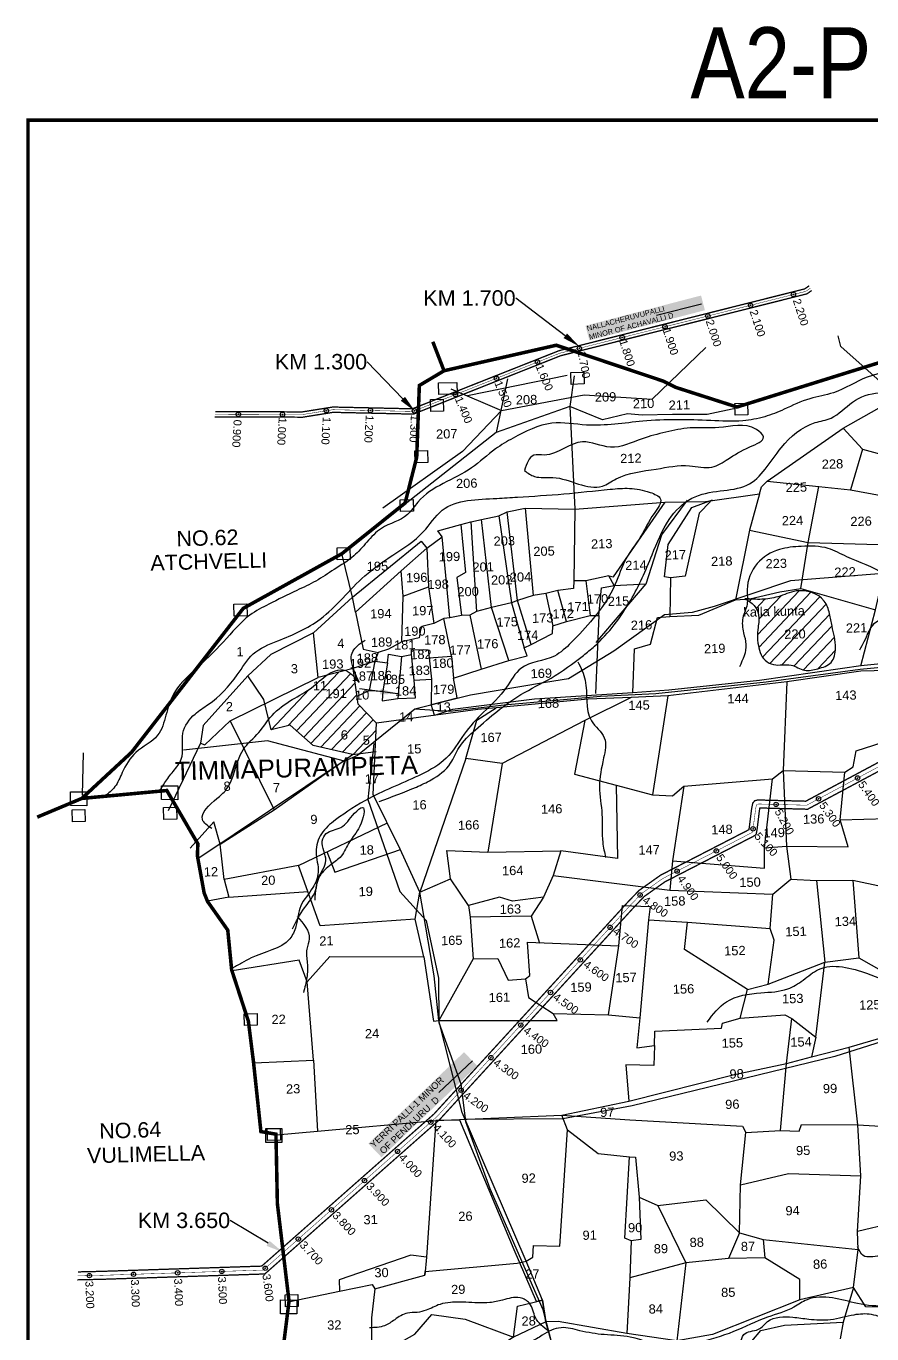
# Model space of a CAD drawing. Header units: inches. Extents: x 207877 to 226743, y 1593528 to 1603202.
# Drawn here: x 207877 to 209793, y 1599061 to 1602024 of the extents above; entities that cross this region are included whole.
import ezdxf
from ezdxf import colors
from ezdxf.entities.mleader import LeaderData, LeaderLine
from ezdxf.enums import TextEntityAlignment as Align
from ezdxf.math import Vec2, Vec3

# ---------------------------------------------------------------- set-up
doc = ezdxf.new("R2010")
doc.units = ezdxf.units.IN
doc.header["$MEASUREMENT"] = 0
doc.header["$PDMODE"] = 32
doc.header["$PDSIZE"] = 10
doc.linetypes.add('HIDDEN2', pattern=[0.1875, 0.125, -0.0625])
for name, color, linetype in [('BOUNDRY STONES', 240, 'Continuous'), ('CANAL1', 7, 'Continuous'), ('CSMark', 72, 'Continuous'), ('PAPER SIZE', 5, 'Continuous'), ('PLOT', 7, 'Continuous'), ('PLOT NO', 7, 'Continuous'), ('PLOTS', 7, 'Continuous'), ('RE REMARKS', 7, 'Continuous'), ('ROAD', 1, 'Continuous'), ('STREAMS', 4, 'Continuous'), ('STRUCTURE', 5, 'Continuous'), ('text1', 7, 'Continuous'), ('text2', 7, 'Continuous'), ('TITLEBLOCK', 7, 'Continuous'), ('VILLAGE BOUNDARY STONES', 1, 'Continuous'), ('VILLAGE BOUNDRY', 5, 'Continuous'), ('VILLAGE STONES', 240, 'Continuous')]:
    doc.layers.add(name, color=color, linetype=linetype)
doc.styles.add('ARIALN', font='ARIALN.TTF')
doc.styles.add('FONT1', font='Arial')
doc.styles.get("Standard").update_dxf_attribs({"font": 'arial.ttf'})
doc.dimstyles.get("Standard").update_dxf_attribs({"dimtxt": 0.18, "dimasz": 0.18, "dimexe": 0.18, "dimexo": 0.0625, "dimgap": 0.09, "dimtad": 0, "dimtih": 1, "dimtoh": 1, "dimdec": 4, "dimzin": 0, "dimdsep": 46, "dimtxsty": 'Standard', "dimcen": 0.09, "dimadec": 0, "dimazin": 0, "dimtfac": 1, "dimtdec": 4, "dimtofl": 0, "dimtmove": 0, "dimatfit": 3, "dimfxl": 1, "dimtolj": 1, "dimtzin": 0, "dimarcsym": 0})
pattern_1 = [(46.54649034, (-766287.19, -9751731.802), (-15.77453823, 14.945170455), [])]

msp = doc.modelspace()

# ---------------------------------------------------------------- hatches: boundary and pattern name
at = {"layer": 'PLOTS', "true_color": 0xf27172}
h = msp.add_hatch(dxfattribs=at)
h.set_pattern_fill('ANSI31', color=11, scale=173.840235, angle=1.5465)
h.set_pattern_definition(pattern_1)
edge = h.paths.add_edge_path()
edge.add_line((208527.1, 1600394.5), (208616.5, 1600374.2))
edge.add_line((208616.5, 1600374.2), (208633.1, 1600376.2))
edge.add_line((208633.1, 1600376.2), (208668.3, 1600404.6))
edge.add_line((208668.3, 1600404.6), (208670.2, 1600444.9))
edge.add_line((208670.2, 1600444.9), (208629.1, 1600488.1))
edge.add_line((208629.1, 1600488.1), (208620.6, 1600549.3))
edge.add_spline(control_points=[(208620.6, 1600549.3), (208616.5, 1600553.7), (208609.8, 1600560.1), (208602.9, 1600563.4), (208600.9, 1600564.1)], knot_values=[514.25096, 514.25096, 514.25096, 514.25096, 529.172075, 534.849121, 534.849121, 534.849121, 534.849121], degree=3, periodic=0)
edge.add_line((208600.9, 1600564.1), (208557.4, 1600553))
edge.add_spline(control_points=[(208557.4, 1600553), (208544.9, 1600544.2), (208523.4, 1600521.5), (208476.9, 1600498.3), (208443.5, 1600474.1), (208428.7, 1600456.1), (208426.2, 1600452.9)], knot_values=[303.817437, 303.817437, 303.817437, 303.817437, 348.00626, 399.261975, 457.427806, 469.63317, 469.63317, 469.63317, 469.63317], degree=3, periodic=0)
edge.add_line((208426.2, 1600452.9), (208431.6, 1600429.9))
edge.add_line((208431.6, 1600429.9), (208475, 1600440.6))
edge.add_line((208475, 1600440.6), (208527.1, 1600394.5))
h.paths.add_polyline_path([(208549.9, 1600495.1), (208609.1, 1600496.7), (208608.2, 1600528.7), (208549, 1600527.1)], flags=24)
h.paths.add_polyline_path([(208521.5, 1600513.5), (208564.3, 1600514.6), (208563.5, 1600546.1), (208520.6, 1600544.9)], flags=24)
h.paths.add_polyline_path([(208616.9, 1600491.9), (208659.9, 1600493.1), (208659.1, 1600525), (208616, 1600523.8)], flags=24)
h.paths.add_polyline_path([(208584.7, 1600401.9), (208611.5, 1600402.6), (208610.7, 1600434.5), (208583.8, 1600433.8)], flags=24)
h.paths.add_polyline_path([(208634.5, 1600390), (208661.1, 1600390.7), (208660.3, 1600422.1), (208633.6, 1600421.4)], flags=24)
at = {"layer": 'TITLEBLOCK'}
h = msp.add_hatch(dxfattribs=at)
h.set_pattern_fill('ANSI31', color=256, scale=173.840235, angle=1.5465)
h.set_pattern_definition(pattern_1)
edge = h.paths.add_edge_path()
edge.add_spline(control_points=[(209510.8, 1600723.6), (209516.3, 1600720), (209528.2, 1600711.4), (209539.8, 1600686.8), (209533.2, 1600657.3), (209533.4, 1600622.8), (209542.9, 1600589.4), (209575.4, 1600572.3), (209608.3, 1600582.9), (209638.8, 1600560), (209671.2, 1600568.2), (209705, 1600578.2), (209714, 1600621.9), (209703.1, 1600657.6), (209697.5, 1600693.8), (209683.4, 1600735.5), (209626.6, 1600752.8), (209582.7, 1600729.8), (209545.3, 1600724.3), (209522.7, 1600725.7), (209512.3, 1600726.5)], knot_values=[1.019015, 1.019015, 1.019015, 1.019015, 3.822614, 7.327168, 11.960859, 16.419904, 22.468658, 25.5195, 31.244935, 35.98289, 40.308076, 45.112207, 49.988207, 57.247141, 61.377625, 65.838799, 75.509964, 81.780762, 87.073285, 91.551481, 91.551481, 91.551481, 91.551481], degree=3, periodic=0)
edge.add_line((209512.3, 1600726.5), (209510.8, 1600726.4))
edge.add_spline(control_points=[(209510.8, 1600726.4), (209510.8, 1600725.4), (209510.8, 1600724.5), (209510.8, 1600723.6)], knot_values=[132.661428, 132.661428, 132.661428, 132.661428, 133.06425, 133.06425, 133.06425, 133.06425], degree=3, periodic=0)
h.paths.add_polyline_path([(209589.2, 1600629.9), (209648.5, 1600631.5), (209647.6, 1600663.5), (209588.4, 1600661.9)], flags=24)

# ---------------------------------------------------------------- linework, layer by layer
at = {"layer": 'BOUNDRY STONES'}
for points in [[(207977.7, 1600289.6), (208014.3, 1600289.5), (208014.2, 1600257.9), (207977.6, 1600258)], [(208183.9, 1600303.2), (208220.5, 1600303.1), (208220.4, 1600271.5), (208183.8, 1600271.6)], [(208419.7, 1599526.8), (208456.3, 1599526.7), (208456.3, 1599495.1), (208419.6, 1599495.2)], [(208453.4, 1599138.2), (208490, 1599138.1), (208489.9, 1599106.5), (208453.3, 1599106.6)]]:
    msp.add_lwpolyline(points, close=True, dxfattribs=at)
at = {"layer": 'CANAL1', "color": 200, "const_width": 3}
for points in [[(209650.6, 1601435.6), (209640.5, 1601428.6), (209084.2, 1601288.7), (208751.9, 1601157), (208571.6, 1601161), (208502.5, 1601150), (208305.4, 1601150.7)], [(209656.4, 1601425), (209645.5, 1601417.4), (209087.8, 1601277.3), (208754.1, 1601145), (208572.4, 1601149), (208503.5, 1601138), (208303.6, 1601138.7)]]:
    msp.add_lwpolyline(points, dxfattribs=at)
at = {"layer": 'CANAL1', "color": 1, "linetype": 'HIDDEN2', "ltscale": 28, "const_width": 1}
for points in [[(209653.5, 1601430.3), (209643, 1601423), (209086, 1601283), (208753, 1601151), (208572, 1601155), (208503, 1601144), (208304.5, 1601144.7)], [(207993.5, 1599192.8), (208047, 1599194), (208414, 1599206), (208807, 1599553), (209248, 1600035), (209271, 1600059), (209319, 1600093), (209519.3, 1600196.1), (209522.3, 1600197.9), (209523, 1600201), (209523.8, 1600207.1), (209526.6, 1600229.5), (209528.6, 1600244.9), (209529.5, 1600251.6), (209530.6, 1600257.4), (209531.2, 1600259.7), (209532.4, 1600261.1), (209534.4, 1600261.6), (209538.9, 1600261.7), (209540.6, 1600261.7), (209645, 1600259), (209646.2, 1600259.6), (209978, 1600437)]]:
    msp.add_lwpolyline(points, dxfattribs=at)
at = {"layer": 'CANAL1', "color": 200, "linetype": 'ByBlock', "ltscale": 40, "const_width": 3}
for points in [[(207994.4, 1599201.8), (208046.8, 1599203), (208410.5, 1599214.9), (208800.7, 1599559.4), (209241.4, 1600041.2), (209265.1, 1600065.8), (209314.3, 1600100.7), (209514.2, 1600203.6), (209514.9, 1600208.3), (209517.7, 1600230.6), (209519.6, 1600246.1), (209520.6, 1600253), (209521.9, 1600259.4), (209522.9, 1600263.9), (209527.3, 1600269.1), (209533.2, 1600270.6), (209538.7, 1600270.7), (209540.6, 1600270.7), (209642.9, 1600268.1), (209974.2, 1600445.2), (210007.8, 1600458.8), (210077.2, 1600465.9)], [(207992.7, 1599183.8), (208047.2, 1599185), (208417.5, 1599197.1), (208813.3, 1599546.6), (209254.6, 1600028.8), (209276.9, 1600052.2), (209323.7, 1600085.3), (209523.6, 1600188.2), (209530.2, 1600192.2), (209531.8, 1600199.4), (209532.8, 1600205.9), (209535.6, 1600228.4), (209537.5, 1600243.7), (209538.4, 1600250.1), (209538.9, 1600252.7), (209539, 1600252.7), (209540.5, 1600252.7), (209647.1, 1600249.9), (209650.4, 1600251.7), (209981.8, 1600428.8), (210012.2, 1600441.2), (210079.1, 1600447.9)]]:
    msp.add_lwpolyline(points, dxfattribs=at)
at = {"layer": 'CSMark', "color": 3, "linetype": 'Continuous'}
for p in [(209615, 1601416), (209518, 1601391.6), (209421.1, 1601367.2), (209227.1, 1601318.5), (209324.1, 1601342.8), (209130.1, 1601294.1), (209035.3, 1601262.9), (208942.4, 1601226.1), (208849.4, 1601189.2), (208357.6, 1601144.5), (208457.6, 1601144.2), (208556.9, 1601152.6), (208656.7, 1601153.1), (208756.4, 1601152.4), (209760.2, 1600320.6), (209575.7, 1600260.8), (209672, 1600273.4), (209523.6, 1600205.5), (209440.3, 1600155.4), (209351.4, 1600109.7), (209267.7, 1600055.6), (209199.7, 1599982.3), (209132.2, 1599908.5), (209064.7, 1599834.7), (208997.2, 1599760.9), (208929.7, 1599687.1), (208862.2, 1599613.4), (208793.4, 1599541), (208718.4, 1599474.8), (208643.4, 1599408.6), (208568.5, 1599342.4), (208493.5, 1599276.2), (208020.3, 1599193.4), (208120.2, 1599196.4), (208220.2, 1599199.7), (208320.1, 1599202.9), (208418.6, 1599210)]:
    msp.add_point(p, dxfattribs=at)
at = {"layer": 'PAPER SIZE', "color": 5, "const_width": 8}
msp.add_lwpolyline([(207881, 1601810.8), (211360.3, 1601810.8), (211360.3, 1597573.7), (207881, 1597573.7)], close=True, dxfattribs=at)
at = {"layer": 'PLOT'}
for points in [[(208616.2, 1600730.5), (208771.6, 1600856.8), (208784.9, 1600841), (208819.6, 1600866.8), (208809.5, 1600880.5), (208861.2, 1600895), (208884.3, 1600901.2), (208908.2, 1600906.5), (208947.8, 1600914.3), (208966.6, 1600923.3), (209007.4, 1600932), (209119.6, 1600929.5), (209324.7, 1600945.3), (209415.6, 1600947.3), (209537.8, 1600964.1), (209542.9, 1600980.3), (209555.7, 1600992.9), (209727.4, 1601113.2), (209809.1, 1601159.4), (209905.3, 1601137.1), (209951.3, 1601304.2), (210161.3, 1601200.2), (210339.7, 1601143.7), (210628.9, 1601153.2)], [(209118.1, 1601231.4), (209108.5, 1601162.3), (209119.6, 1600929.5), (209117.8, 1600767.4)], [(208967.4, 1601225.1), (208941.4, 1601103.1)], [(209486.6, 1601158.7), (209419.6, 1601144.1), (209341.2, 1601144.2), (209272.5, 1601142.3), (209239.1, 1601145.9), (209182.5, 1601131.8), (209108.5, 1601162.3), (208941.4, 1601103.1), (208735.6, 1600940.9)], [(209727.4, 1601113.2), (209771.1, 1601065.3), (209882.4, 1601035)], [(209767.5, 1600574.8), (209801.1, 1600701.6), (209835, 1600849.1), (209862.6, 1600951.2), (209882.4, 1601035), (209905.3, 1601137.1)], [(209771.1, 1601065.3), (209744.5, 1600973.2)], [(209555.7, 1600992.9), (209672.4, 1600980.9), (209744.5, 1600973.2), (209862.6, 1600951.2), (209989.6, 1600926.5)], [(209537.8, 1600964.1), (209515.8, 1600882.3), (209483.6, 1600724.5)], [(209631.7, 1600750), (209648.6, 1600854), (209672.4, 1600980.9)], [(209196.7, 1600778.8), (209207.4, 1600776.6), (209324.7, 1600945.3)], [(209208.6, 1600756.5), (209281.4, 1600760.4), (209316.6, 1600871.7), (209374.8, 1600949.7)], [(209427.1, 1600947.3), (209401.7, 1600920.5), (209369.4, 1600778.1), (209336.8, 1600774), (209322.9, 1600776.4), (209330.9, 1600849.3), (209384.7, 1600933.4), (209431.3, 1600950.8)], [(208931.1, 1600707.1), (208908.2, 1600906.5)], [(208947.8, 1600914.3), (208976.1, 1600717.6)], [(208989.9, 1600722.7), (208966.6, 1600923.3)], [(209007.4, 1600932), (209025.5, 1600734.3)], [(208861.2, 1600895), (208872.3, 1600785.8), (208852.6, 1600775.2), (208863, 1600688.7)], [(208884.3, 1600901.2), (208897.4, 1600698.2)], [(209515.8, 1600882.3), (209648.6, 1600854), (209835, 1600849.1)], [(208836.6, 1600683.3), (208819.6, 1600866.8)], [(209486.1, 1598080.4), (209469.2, 1598191.9), (209407.4, 1598344.2), (209328.6, 1598496.9), (209226.7, 1598740.9), (209196, 1598807.1), (209132, 1598893.2), (209070.2, 1599032.4), (209054.2, 1599089), (209046.5, 1599137.7), (209009.7, 1599226.4), (208864.4, 1599562.6), (208811.7, 1599771.6), (208800.8, 1599872.8), (208768.5, 1600062.1), (208724, 1600159.2), (208662.7, 1600283.4), (208670.2, 1600444.9), (208629.1, 1600488.1), (208617.9, 1600568.4), (208538.7, 1600548.2), (208527.8, 1600649.3), (208616.2, 1600730.5), (208593.1, 1600826.4)], [(208784.9, 1600841), (208726.3, 1600790.2), (208622.8, 1600696.1), (208616.2, 1600730.5)], [(208784.9, 1600841), (208788.7, 1600753.6), (208800.3, 1600671)], [(208728.2, 1600629.1), (208730.9, 1600732.8), (208726.3, 1600790.2)], [(208801.9, 1600462.9), (208794.6, 1600487.3), (208853.4, 1600502.2), (208844.9, 1600546.5), (208907.6, 1600567.5), (208970.3, 1600586.5), (209011.9, 1600597.6), (209004.8, 1600615.3), (209021.2, 1600623.1), (209069.1, 1600648.3), (209070, 1600665.7), (209101, 1600675.1), (209154.5, 1600688.5), (209173.8, 1600689.1), (209180.1, 1600751.1), (209208.6, 1600756.5), (209196.7, 1600778.8), (209144.4, 1600767.4), (209117.8, 1600767.4), (209116.9, 1600750), (209081.1, 1600745.1), (209054, 1600738.4), (209025.5, 1600734.3), (208989.9, 1600722.7), (208976.1, 1600717.6), (208931.1, 1600707.1), (208897.4, 1600698.2), (208882.3, 1600689.2), (208863, 1600688.7), (208836.6, 1600683.3), (208823.3, 1600681.6), (208800.3, 1600671), (208773.2, 1600663.6), (208770.1, 1600656.2), (208767.2, 1600638.2), (208728.2, 1600629.1), (208698.1, 1600612.4), (208674.3, 1600605.1), (208666.9, 1600585.6), (208614.8, 1600567.6)], [(209144.4, 1600767.4), (209154.5, 1600688.5)], [(209168.4, 1600627.8), (209281.4, 1600760.4)], [(209336.8, 1600774), (209335, 1600686.4)], [(208730.9, 1600732.8), (208788.7, 1600753.6)], [(209054, 1600738.4), (209070, 1600665.7)], [(209101, 1600675.1), (209081.1, 1600745.1)], [(209251.3, 1600513.4), (209255, 1600613.4), (209291.5, 1600624.1), (209307.3, 1600684.3), (209335, 1600686.4), (209401, 1600689.6), (209483.6, 1600724.5), (209516.2, 1600726.8), (209583.9, 1600742.5), (209631.7, 1600750), (209801.1, 1600701.6)], [(208970.3, 1600586.5), (208931.1, 1600707.1)], [(208976.1, 1600717.6), (209004.8, 1600615.3)], [(209021.2, 1600623.1), (208989.9, 1600722.7)], [(208622.8, 1600696.1), (208640.5, 1600612.2), (208674.3, 1600605.1)], [(208666.9, 1600585.6), (208695.6, 1600581.6), (208697.4, 1600601.1), (208727, 1600595.7), (208749.7, 1600600.1), (208749.9, 1600611), (208776, 1600611.7), (208787.9, 1600611.1), (208789.8, 1600592.7), (208840.1, 1600596.4), (208823.3, 1600681.6)], [(210534.7, 1600667.2), (210330.7, 1600609), (210171.9, 1600607.1), (210069.4, 1600603.5), (210042.2, 1600598.5), (209843, 1600582.4), (209767.5, 1600574.8), (209726, 1600568.5), (209537.8, 1600541.6), (209332.4, 1600519.4), (209251.3, 1600513.4), (209028.3, 1600498.9), (208843, 1600476), (208802.1, 1600462.4)], [(208882.3, 1600689.2), (208907.6, 1600567.5)], [(209173.8, 1600689.1), (209166.6, 1600512.3)], [(208527.8, 1600649.3), (208431.3, 1600600.3), (208379.4, 1600552.4), (208278.2, 1600439.7), (208271.7, 1600399.6), (208198.6, 1600246.5)], [(210529.7, 1600647.7), (210297.5, 1600592), (210170.6, 1600595.7), (210047.3, 1600587.8), (209858.9, 1600564.9), (209767.4, 1600562.4), (209599.7, 1600538.4), (209330.1, 1600507.1), (209247.7, 1600502.9), (209150.3, 1600498.9), (208941.9, 1600479.3), (208900.1, 1600475.5), (208670.2, 1600444.9)], [(208666.9, 1600585.6), (208654, 1600518.7)], [(208695.6, 1600581.6), (208685, 1600517.2)], [(208727, 1600595.7), (208719.2, 1600500.5)], [(208756.1, 1600541.9), (208749.7, 1600600.1)], [(208789.8, 1600592.7), (208795, 1600544.3)], [(208840.1, 1600596.4), (208844.9, 1600546.5)], [(208616.5, 1600374.2), (208527.1, 1600394.5), (208475, 1600440.6), (208431.6, 1600429.9), (208415.5, 1600498.4), (208379.4, 1600552.4)], [(208271.7, 1600399.6), (208281.8, 1600396), (208339.3, 1600450.2), (208538.7, 1600548.2)], [(208626.8, 1600506.1), (208654, 1600518.7), (208685, 1600517.2), (208683.7, 1600495.8), (208719.2, 1600500.5), (208759, 1600502.1), (208756.1, 1600541.9), (208795, 1600544.3), (208794.6, 1600487.3)], [(209599.7, 1600538.4), (209591.9, 1600337.8), (209599, 1600165.9), (209608.8, 1600091.8)], [(209247.7, 1600502.9), (209142.4, 1600451), (208955.2, 1600353.5), (208872.8, 1600364.5), (208897.5, 1600451.4), (208941.9, 1600479.3)], [(209330.1, 1600507.1), (209295.8, 1600282.2)], [(208339.3, 1600450.2), (208438.6, 1600248.6)], [(209142.4, 1600451), (209119.4, 1600329.3), (209213.3, 1600304.5), (209295.8, 1600282.2), (209340.7, 1600280.6), (209366.7, 1600302.3), (209567.9, 1600318.9), (209591.9, 1600337.8), (209731.4, 1600333.8), (209750, 1600346.2), (209756.7, 1600382.1)], [(209756.7, 1600382.1), (209898.5, 1600427.4), (209935.7, 1600296.9), (210038.2, 1600284.9), (210240.7, 1600312.6), (210305, 1600317.8), (210332, 1600331.2), (210340.5, 1600428.7), (210506, 1600403.6)], [(208316.7, 1600170.8), (208438.6, 1600248.6), (208616.5, 1600374.2), (208670, 1600380.8)], [(208872.8, 1600364.5), (208768.5, 1600062.1)], [(208955.2, 1600353.5), (208923.1, 1600152.9)], [(209341.4, 1600133), (209549.7, 1600116.4), (209549.7, 1600162.1), (209567.9, 1600318.9)], [(209549.7, 1600162.1), (209599, 1600165.9), (209738.9, 1600164.7), (209721.1, 1600226.1), (209731.4, 1600333.8)], [(209213.3, 1600304.5), (209216.4, 1600138.3), (209088.2, 1600155.4)], [(209366.7, 1600302.3), (209341.4, 1600133), (209335, 1600066.9)], [(209721.1, 1600226.1), (209828, 1600228.9), (209853, 1600261.7), (209917.3, 1600265.9), (209943.1, 1600270.3), (209935.7, 1600296.9)], [(208758.4, 1600001), (208543.3, 1599985.7), (208494.2, 1600122.4), (208325.6, 1600090.5), (208316.7, 1600170.8), (208302.3, 1600221.6), (208248.1, 1600161.4)], [(208494.2, 1600122.4), (208695.8, 1600219.4)], [(208557.7, 1600153.9), (208576.3, 1600107.4), (208724.6, 1600158.4)], [(208768.5, 1600062.1), (208838.3, 1600092.6), (208829.5, 1600156.2), (208923.1, 1600152.9), (209088.2, 1600155.4), (209070.4, 1600099.5), (209048.5, 1600050.5), (208978.4, 1600041.6), (208949.1, 1600050.4), (208879.3, 1600031.8), (208838.3, 1600092.6)], [(208325.6, 1600090.5), (208336.1, 1600050.7), (208287.5, 1600041.7)], [(209070.4, 1600099.5), (209335, 1600066.9), (209568.3, 1600057.6), (209608.8, 1600091.8), (209666.9, 1600088.2), (209749.9, 1600089.5), (209816.6, 1600074.7), (209936.2, 1600093.5), (210017.1, 1600091.5), (210050.2, 1600054.1), (210117, 1600035.2), (210181.1, 1600041.1), (210242.2, 1600080.9)], [(209666.9, 1600088.2), (209685.8, 1599903.2)], [(209749.9, 1600089.5), (209763.3, 1599913.2)], [(208336.1, 1600050.7), (208515.8, 1600063.2)], [(208778.1, 1599915.4), (208758.4, 1600001), (208768.5, 1600062.1)], [(209048.5, 1600050.5), (209020.6, 1600007.4), (209039.9, 1599946.6)], [(209558, 1599853.8), (209571.3, 1599953), (209562.4, 1599979.8), (209568.3, 1600057.6)], [(208879.3, 1600031.8), (208882.6, 1600005.4), (208889.7, 1599910.9), (208811.7, 1599771.6)], [(209008.3, 1599865.5), (209008.3, 1599865.5), (209017.6, 1599873.1), (209012.8, 1599949), (209219.5, 1599940.1), (209227.9, 1600032.1), (209290.7, 1600029.4), (209286.3, 1599999.7), (209266.8, 1599777)], [(209020.6, 1600007.4), (208882.6, 1600005.4)], [(209286.3, 1599999.7), (209375.3, 1599993.9), (209562.4, 1599979.8)], [(209511.1, 1599841.9), (209368.3, 1599931.9), (209375.3, 1599993.9)], [(209665.8, 1599733.5), (209685.8, 1599903.2), (209763.3, 1599913.2), (209819, 1599881.8), (209865.5, 1599856.2), (209928.3, 1599857.9), (209971.8, 1599848.1), (209988.7, 1599849.3), (210055, 1599872.7), (210096.9, 1599872.4), (210090.2, 1599919.4), (210111.7, 1599925.4), (210220.3, 1599958.9), (210216.2, 1599854)], [(209195.7, 1599783.8), (209219.5, 1599940.1)], [(208513.7, 1599859), (208495.5, 1599907.8), (208343.9, 1599883.7)], [(208393.4, 1599675.7), (208527.8, 1599681.2), (208513.7, 1599859), (208564.6, 1599916.5), (208778.1, 1599915.4), (208799.9, 1599769.9), (208811.7, 1599771.6), (209080.1, 1599771.4), (209071, 1599787.2), (209195.7, 1599783.8), (209266.8, 1599777), (209260, 1599709.7), (209300.6, 1599714.5), (209301, 1599747.1), (209452.4, 1599753.6), (209454.5, 1599765.4), (209494.3, 1599776.4), (209595.3, 1599784), (209611, 1599775.8), (209665.8, 1599733.5), (209656.2, 1599689.1)], [(208889.7, 1599910.9), (208945.1, 1599912.1), (208969, 1599862.5), (209008.3, 1599865.5), (209014.6, 1599823.1), (209071, 1599787.2)], [(209494.3, 1599776.4), (209511.1, 1599841.9), (209558, 1599853.8), (209685.8, 1599903.2)], [(208444.3, 1599512.3), (208536.6, 1599520.3), (208805.1, 1599544.9), (209090.4, 1599557.1), (209241.9, 1599588.6), (209481.2, 1599648.8), (209599.1, 1599673.9), (209656.2, 1599689.1), (209741.4, 1599710.6), (209839.1, 1599739.7), (209938.8, 1599765.1), (209993.2, 1599765.9), (210149.4, 1599825.7), (210216.2, 1599854), (210294.4, 1599864.3), (210378.8, 1599780), (210420.7, 1599713.6), (210374, 1599619.1), (210402.9, 1599598), (210485.1, 1599731.8)], [(209585.7, 1599522.5), (209599.1, 1599673.9), (209611, 1599775.8)], [(209300.6, 1599714.5), (209298.5, 1599669.4), (209235, 1599670.9), (209241.9, 1599588.6)], [(209750.9, 1599166.2), (209761.4, 1599252.8), (209760.3, 1599293.7), (209767.6, 1599419.4), (209760.7, 1599535.1), (209741.4, 1599710.6)], [(208527.8, 1599681.2), (208536.6, 1599520.3)], [(210122.1, 1599547.3), (210021.4, 1599559.5), (209963, 1599573.5), (209919.2, 1599568.5), (209916, 1599526), (209912.4, 1599329.3), (209760.3, 1599293.7)], [(208474.2, 1599134.4), (208586.5, 1599158.2), (208660.7, 1599172.9), (208666.6, 1599163.4), (208779.8, 1599194.4), (208780.7, 1599202.9), (208989.5, 1599221.9), (209009.7, 1599226.4), (209024.9, 1599234.9), (209026, 1599261.6), (209085.5, 1599260.2), (209103.4, 1599523.3), (209090.4, 1599557.1), (209244.7, 1599546.5), (209499.8, 1599531.6), (209507, 1599517.4), (209585.7, 1599522.5), (209628.3, 1599520.6), (209633.3, 1599535.9), (209760.7, 1599535.1), (209916, 1599526)], [(209046.5, 1599137.7), (209032.8, 1599134.8), (208982.6, 1599251.8), (208859.1, 1599545.7), (208805.1, 1599544.9), (208784, 1599235.1), (208748.2, 1599239.8), (208585.8, 1599183.6), (208586.5, 1599158.2)], [(209103.4, 1599523.3), (209172.6, 1599470.3), (209243.4, 1599462.7), (209257.6, 1599461.7), (209265.7, 1599371.4), (209269, 1599275.4), (209247.2, 1599271.9), (209244.5, 1599188.4), (209237.8, 1599062)], [(209493, 1599290.3), (209494.8, 1599398.8), (209507, 1599517.4)], [(209247.2, 1599271.9), (209232.8, 1599278.6), (209243.4, 1599462.7)], [(209494.8, 1599398.8), (209603.8, 1599424.4), (209767.6, 1599419.4)], [(209265.7, 1599371.4), (209307.9, 1599351.9), (209416.5, 1599365), (209493, 1599290.3), (209546.7, 1599275.3), (209761.4, 1599252.8)], [(209307.9, 1599351.9), (209371, 1599222), (209350.6, 1599045.9)], [(209493, 1599290.3), (209467.9, 1599232.4)], [(209546.7, 1599275.3), (209550.2, 1599233.9)], [(210088.6, 1599269.8), (209986.1, 1599122.2), (209778.6, 1599123), (209750.9, 1599166.2), (209728, 1599087.8)], [(208784, 1599235.1), (208779.8, 1599194.4)], [(209629.4, 1599138.2), (209629.1, 1599184.3), (209550.2, 1599233.9), (209467.9, 1599232.4), (209371, 1599222), (209244.5, 1599188.4)], [(209750.9, 1599166.2), (209629.4, 1599138.2), (209431.5, 1599060.1), (209350.6, 1599045.9), (209237.8, 1599062), (209081.7, 1599089.7), (209054.2, 1599089), (208980.8, 1599053.9), (208932.3, 1599021.9), (208867.9, 1599020.2), (208760, 1598968.2), (208671.5, 1598968.8), (208599.4, 1598984.3), (208462.3, 1599037.9)], [(208666.6, 1599163.4), (208658.9, 1599098.1), (208658.9, 1599005.7), (208599.4, 1598984.3), (208528.7, 1598961.7), (208467.1, 1598995)], [(208658.9, 1599005.7), (208757.2, 1599061.1), (208795.8, 1599105.1), (208871.5, 1599094.9), (208980.8, 1599053.9), (208990.1, 1599123.9), (209046.5, 1599137.7), (209054.2, 1599089)], [(209480.1, 1598996.2), (209541.5, 1599069), (209594.8, 1599081.2), (209728, 1599087.8), (209720.6, 1599049.9)]]:
    msp.add_lwpolyline(points, dxfattribs=at)
at = {"layer": 'ROAD'}
for points in [[(210531.8, 1600655.9), (210363.1, 1600742.3), (210247.8, 1600825.7), (210075.7, 1600994.7), (209974.6, 1601090.9), (209872.6, 1601164.7), (209722.6, 1601297.9), (209716.1, 1601322.3)], [(208953.4, 1601153), (209140.8, 1601188.5), (209295.1, 1601178.5), (209416.5, 1601296.1)], [(208876.4, 1601187.4), (209102.1, 1601233)], [(208838.6, 1601202.6), (208953.4, 1601153), (208865.7, 1601060.6), (208684.8, 1600932.2)], [(210631.8, 1600804.5), (210411.6, 1600930.1), (210352.5, 1600981.2), (210237.7, 1600953.8), (210162.5, 1600889), (210001.7, 1600831.6), (209818.6, 1600784.2), (209608.3, 1600767.3), (209435.6, 1600709), (209385.5, 1600695.7), (209323.1, 1600690), (209208.1, 1600607.9), (209105.7, 1600545), (209053.7, 1600537.3), (208883.1, 1600508.2), (208757.5, 1600476.3), (208627.7, 1600371.9), (208597.8, 1600358.7), (208423.6, 1600404.9), (208233.2, 1600383.7)], [(210576.3, 1600667.1), (210310.7, 1600600.4), (210191.2, 1600600.5), (210001.9, 1600589.2), (209765.8, 1600566.3), (209553.2, 1600537.8), (209303.1, 1600511.2), (209178.1, 1600504.9), (208960, 1600485.7), (208836.2, 1600471.2), (208757.5, 1600476.3)], [(208664.2, 1600398.7), (208651.2, 1600272.1), (208723.6, 1600063.7), (208782.9, 1599997.5), (208811.1, 1599867.3), (208811.7, 1599766.8), (208861.7, 1599627.5), (208872.2, 1599542.6), (208927.6, 1599390.5), (209047.5, 1599116.9), (209075, 1599009.4), (209114.1, 1598909.7), (209200.7, 1598777.8), (209303.9, 1598537.2), (209405.6, 1598324.7), (209443.1, 1598213.8), (209460.2, 1598180.5), (209482.3, 1598080.2)], [(208592.4, 1600356.7), (208266.1, 1600137.6)], [(210549.6, 1599899.1), (210352.7, 1599877.1), (210094, 1599787.6), (210015.3, 1599758.3), (209892.3, 1599747.7), (209709, 1599689.5), (209249.7, 1599577.9), (209092.7, 1599548.6), (208870.2, 1599546.8)]]:
    msp.add_lwpolyline(points, dxfattribs=at)
at = {"layer": 'STREAMS'}
for points, knots in [([(210587.5, 1600990.8), (210572.4, 1600997.8), (210547.2, 1601009.5), (210485, 1601071.1), (210589.9, 1601027.8), (210571.4, 1601084.1), (210530.5, 1601095), (210491.1, 1601108), (210452.6, 1601131.6), (210400, 1601117.6), (210342.6, 1601123.5), (210284.2, 1601134.6), (210236.7, 1601151.5), (210178.8, 1601135.7), (210155.6, 1601194.9), (210086.2, 1601182.1), (210040.9, 1601229.3), (209995.2, 1601268.4), (209938.4, 1601268.6), (209872, 1601245.4), (209784.9, 1601238.3), (209716.4, 1601191.6), (209648.5, 1601182.2), (209598.9, 1601157.4), (209549.4, 1601137.1), (209493.1, 1601126.8), (209400.6, 1601132.5), (209282.1, 1601134), (209163.1, 1601113.2), (209061.7, 1601133.3), (208993.4, 1601098.4), (208932.7, 1601063.8), (208870.4, 1601002), (208782.2, 1600979.1), (208737.8, 1600905.4), (208684, 1600895), (208649.1, 1600855.6), (208618.1, 1600819.4), (208575.6, 1600794.3), (208534.2, 1600765.8), (208482.9, 1600742.7), (208433.2, 1600717.7), (208371.3, 1600686.4), (208323.7, 1600625.1), (208263.1, 1600569.9), (208209.1, 1600519.1), (208193.6, 1600463.8), (208179.1, 1600408.5), (208122.2, 1600385), (208096.5, 1600339.2), (208080.9, 1600300.3), (208063.8, 1600285.7), (208055.1, 1600279.2)], [0, 0, 0, 0, 57.774177, 96.672552, 162.683449, 183.114944, 232.227688, 282.849467, 310.021823, 362.99555, 434.377297, 484.284162, 540.289681, 586.392633, 637.948628, 685.479079, 767.979243, 820.240447, 860.336581, 930.302992, 1032.128278, 1116.119312, 1171.318883, 1234.501727, 1281.443422, 1331.555368, 1404.527377, 1558.576529, 1686.309366, 1764.674294, 1858.557684, 1905.622127, 1975.050065, 2118.904261, 2155.803407, 2222.576529, 2268.039676, 2311.003431, 2364.934156, 2414.348249, 2462.132059, 2532.833487, 2582.135269, 2667.840636, 2759.961439, 2831.836255, 2882.088502, 2931.422759, 2994.096395, 3049.482741, 3085.224427, 3117.398754, 3117.398754, 3117.398754, 3117.398754]), ([(208179.3, 1600290.8), (208182.8, 1600297.4), (208192.1, 1600313.1), (208209.7, 1600335.9), (208238.6, 1600368.9), (208222.5, 1600421.8), (208254.4, 1600464.9), (208306, 1600496.4), (208351.3, 1600542.3), (208387.2, 1600608.1), (208462, 1600636.5), (208557.7, 1600678.3), (208624.9, 1600769.4), (208709.5, 1600827.1), (208775.5, 1600868.2), (208826.3, 1600952.5), (208917.9, 1600951.6), (209008.7, 1600958.5), (209095.4, 1600962.9), (209178.6, 1600973.2), (209245.7, 1600978.7), (209281.6, 1600971.9), (209325.4, 1600953.7), (209289.9, 1600910.8), (209272.4, 1600867.3), (209231.4, 1600818.1), (209210.8, 1600748.6), (209166.8, 1600685.1), (209118.1, 1600633.3), (209068.2, 1600585.2), (208997.3, 1600584.2), (208963, 1600516.7), (208914.7, 1600472.8), (208866.6, 1600421.1), (208833.4, 1600361.4), (208753.9, 1600317.3), (208663.9, 1600284.6), (208589.7, 1600235.8), (208542.4, 1600197.8), (208528.9, 1600151.8), (208543.6, 1600110.3), (208526.6, 1600066.9), (208493.4, 1600034), (208492, 1599989.2), (208466, 1599933.4), (208406.6, 1599926.5), (208364.8, 1599900.8), (208349.9, 1599893.2), (208342.1, 1599889.5)], [86.396382, 86.396382, 86.396382, 86.396382, 108.899001, 141.009054, 173.996479, 233.222387, 284.489965, 321.313965, 415.221596, 475.12884, 538.022311, 645.956499, 786.442853, 865.654247, 952.630734, 1017.72555, 1144.049271, 1190.964072, 1296.105175, 1401.44815, 1445.723982, 1492.887551, 1521.066773, 1556.777611, 1616.758442, 1679.09649, 1740.053035, 1832.802003, 1906.454146, 1955.404879, 2036.109498, 2089.780076, 2167.105191, 2233.434711, 2300.792555, 2367.025365, 2498.424523, 2588.771302, 2633.62322, 2676.423843, 2722.540135, 2759.592465, 2809.431833, 2857.000108, 2888.438582, 2985.935188, 3010.38271, 3036.330134, 3036.330134, 3036.330134, 3036.330134])]:
    msp.add_open_spline(points, degree=3, knots=knots, dxfattribs=at)
for points in [[(208676.7, 1600267.5), (208760.9, 1600300.2), (208794.4, 1600316.7), (208838.5, 1600354.3), (208857.5, 1600389.6), (208894.6, 1600429.6), (208997.6, 1600509.6), (209066, 1600547.1), (209139.3, 1600598.5), (209164, 1600619.1), (209246.4, 1600723.4), (209294.9, 1600826.2), (209333.5, 1600906.2), (209385.2, 1600954.5), (209449, 1600971), (209509.5, 1600983.9), (209587.3, 1601068.9), (209663.9, 1601125.6), (209700.1, 1601136.1), (209748.7, 1601172.1), (209808.9, 1601192.9), (209868.2, 1601182.3), (209929.4, 1601170.1), (210009.1, 1601145.3), (210060.9, 1601125), (210229, 1601080.7), (210275.7, 1601056), (210303.6, 1601019.4), (210379.6, 1601002.3), (210444.6, 1600943.3), (210467.9, 1600917.1), (210500.6, 1600895.4), (210532.2, 1600852.8), (210563.5, 1600818.1)], [(209005.7, 1601016.9), (209026.9, 1601051.7), (209050.6, 1601052.3), (209137.1, 1601082.2), (209200.3, 1601070.1), (209272.2, 1601089.2), (209325.9, 1601103.9), (209380.9, 1601113.6), (209446, 1601114.3), (209531.2, 1601110), (209547.1, 1601093.3), (209516.2, 1601070.9), (209466.7, 1601043.1), (209430.2, 1601025), (209379.9, 1601028.1), (209304.4, 1601020.5), (209213.3, 1600998.2), (209182.3, 1600981.9), (209070.2, 1601001.5), (209028.7, 1601003.7), (209005.7, 1601016.9)], [(210230.5, 1600928.1), (210218, 1600887.5), (210195.1, 1600829.7), (210168.9, 1600790.9), (210132.3, 1600754), (210055.5, 1600744.6), (209987, 1600739.5), (209938.6, 1600738.2), (209865.3, 1600748.2), (209820.8, 1600781.9), (209735.8, 1600822), (209693.9, 1600840.5), (209632.8, 1600845.4), (209583.4, 1600838.1), (209533.1, 1600806.7), (209510.2, 1600747.3), (209509.9, 1600714.1), (209500.4, 1600683.4), (209501.9, 1600649.7), (209507.5, 1600623.1), (209492.5, 1600572.6)], [(209505.2, 1600727.1), (209543.4, 1600725.4), (209579.8, 1600731.2), (209621.4, 1600744.3), (209684.6, 1600721.6), (209696.8, 1600693), (209702.5, 1600664.9), (209710.4, 1600615), (209700.4, 1600582.6), (209670.2, 1600568.2), (209640.4, 1600564.7), (209609.6, 1600576.3), (209569.8, 1600577.5), (209551, 1600587.3), (209534.7, 1600626.1), (209534.4, 1600657.1), (209536.2, 1600689.2), (209525.8, 1600711.3), (209505.2, 1600727.1)], [(209915.2, 1600737), (209894.4, 1600720.1), (209848.9, 1600690.6), (209796.6, 1600669.1), (209774.8, 1600629.3), (209764.4, 1600610.5)], [(208297.2, 1600206.1), (208276.2, 1600226.6), (208309.1, 1600274.1), (208329.6, 1600293.5), (208368.8, 1600384.8), (208403.7, 1600423.9), (208434, 1600462.2), (208479.7, 1600498.2), (208523.4, 1600525), (208561.3, 1600555.6), (208606.7, 1600561.4), (208630.7, 1600537.5), (208613.3, 1600590.7), (208627.4, 1600620.1), (208644.7, 1600633.1)], [(209126.6, 1600584.1), (209143.3, 1600542.1), (209157.2, 1600450.3), (209186.6, 1600411.4), (209185, 1600366), (209175.4, 1600300.6), (209181.3, 1600238.4), (209183, 1600174.7), (209189.6, 1600140.8)], [(209419.7, 1599767.9), (209463.1, 1599813.6), (209541.5, 1599834), (209602, 1599843.1), (209636.9, 1599862.9), (209671.7, 1599886.9), (209782.7, 1599877.5), (209822.3, 1599863), (209938.2, 1599842.6), (210011.6, 1599851), (210071, 1599861.2), (210091.4, 1599881.6), (210126.4, 1599899.7), (210126.7, 1599949.9), (210167.2, 1600000.4), (210191.8, 1600046.2), (210218.1, 1600067.3), (210241.3, 1600064.2), (210270.6, 1600095.1), (210285.4, 1600147.2), (210330, 1600185.5), (210358.5, 1600224.9), (210387.5, 1600266), (210425.2, 1600320.7), (210431.8, 1600335.9), (210434.2, 1600367.1), (210464.7, 1600412.7), (210469.8, 1600423.6), (210495.2, 1600436.1), (210537.4, 1600446.9)], [(208480.2, 1599979.1), (208507.6, 1600026.7), (208532.6, 1600065.6), (208538.8, 1600092.6), (208556, 1600133.9), (208547.8, 1600177.9), (208556.9, 1600194.7), (208589.6, 1600208.6), (208620.8, 1600240.7), (208638.7, 1600254.2), (208632.9, 1600211.5), (208609.5, 1600176.1), (208590.4, 1600143.5), (208567.5, 1600124.7), (208542.1, 1600098.8), (208530.6, 1600043.8)], [(208490.8, 1600006.9), (208518.2, 1599956.4), (208512.8, 1599932.8), (208513.6, 1599901.6), (208512.8, 1599868.6), (208505, 1599834.5)], [(208490.9, 1598584.4), (208526, 1598615.5), (208566.2, 1598614.9), (208595.7, 1598635.8), (208631.6, 1598640.9), (208685.5, 1598657.4), (208726.3, 1598664.4), (208763.9, 1598666.2), (208792.7, 1598682), (208795.6, 1598698), (208824.4, 1598716.3), (208831.4, 1598769.2), (208853.6, 1598812.4), (208860.4, 1598840.2), (208894.2, 1598863.1), (208970.5, 1598921.2), (208993.9, 1598951.1), (209009.9, 1599010), (209014.3, 1599032.7), (209065.8, 1599045), (209087.7, 1599038.9), (209122.9, 1599039), (209197.2, 1599042.6), (209239.2, 1599036.3), (209258, 1599022.6), (209326.7, 1599017.7), (209411.9, 1599020.9), (209455.1, 1599033.7), (209493.3, 1599041.5), (209502.6, 1599059.9), (209535.8, 1599071.8), (209556.4, 1599089.1), (209613.8, 1599099.1), (209649.6, 1599094.8), (209698.9, 1599094), (209752.6, 1599104.9), (209791.4, 1599106), (209832.3, 1599094), (209897.8, 1599097.9), (209946.3, 1599109.2), (209992.7, 1599157.1), (210020.8, 1599206.1), (210046.4, 1599247.1), (210091, 1599290.5), (210122.8, 1599317.1), (210175.2, 1599358.4), (210201.9, 1599381.1), (210246.5, 1599419.6), (210289.3, 1599449.1), (210304.1, 1599483.6), (210337.2, 1599502.3), (210358.4, 1599533.3), (210367.8, 1599555), (210376.2, 1599573.1), (210418.7, 1599632.1), (210455, 1599688.2), (210459, 1599732.8), (210466.3, 1599771.8), (210461.2, 1599806.3), (210432.7, 1599850.1), (210422.9, 1599883.4), (210427.7, 1599920), (210434.4, 1599943.8), (210485.2, 1599947.2)], [(210047.5, 1599286), (210022.8, 1599287.9), (210001.8, 1599265.9), (209954.7, 1599223.2), (209919.7, 1599198.7), (209842.2, 1599231.2), (209810.1, 1599237.6), (209773.3, 1599238.7), (209760.2, 1599258.8)], [(209981.3, 1599186.6), (209894.8, 1599144), (209827.1, 1599125.3), (209759.9, 1599130.3), (209703.4, 1599143), (209645.8, 1599138.8), (209615.8, 1599121.7), (209556.1, 1599099.2), (209479.1, 1599066.5), (209397.4, 1599040.7), (209330.5, 1599032.1), (209245.4, 1599053.9), (209186.5, 1599059.7), (209131.2, 1599068.6), (209088.5, 1599075.4), (209045.9, 1599058.5), (209020.1, 1599044.7), (208989.9, 1599044.3), (208930.9, 1599018.6), (208881.9, 1599004.7), (208823.1, 1598987.9), (208781.5, 1598971.6), (208742, 1598961.6), (208697.9, 1598958.9), (208674.2, 1598962.4), (208644.5, 1598977.3), (208630.5, 1598989.5), (208588.6, 1599004.7)], [(209060.8, 1599067.3), (209030.5, 1599098.5), (209017.1, 1599130.7), (208995.8, 1599143.2), (208956, 1599137.9), (208927.3, 1599132.4), (208872.7, 1599133.1), (208838.1, 1599132.6), (208814.6, 1599128.3), (208783, 1599114.9), (208762.7, 1599110.2), (208740.7, 1599108.5), (208711.7, 1599093.6), (208689, 1599079.9), (208654.5, 1599075.3)], [(209234.9, 1598480), (209277.1, 1598502.9), (209323.8, 1598516.8), (209370.3, 1598534.8), (209400, 1598550.7), (209455.3, 1598574.4), (209482, 1598609.5), (209497.6, 1598622.5), (209520.8, 1598635.7), (209544, 1598675.7), (209611.8, 1598712), (209655.9, 1598728.2), (209689, 1598745.1), (209727.9, 1598764.6), (209749.6, 1598799.5), (209769.6, 1598839.5), (209782, 1598875.1), (209824.8, 1598907.3), (209855.2, 1598933.2), (209867.3, 1598951.2), (209888.4, 1599007.1), (209920.3, 1599038.2), (209912.5, 1599077.4), (209939, 1599090.7), (209946.8, 1599113.5)]]:
    msp.add_spline(points, degree=3, dxfattribs=at)
at = {"layer": 'text2', "color": 3}
msp.add_lwpolyline([(209540.6, 1600261.7), (209540.6, 1600261.7)], dxfattribs=at)
msp.add_lwpolyline([(209540.6, 1600261.7), (209540.6, 1600261.7)], dxfattribs=at)
msp.add_circle((209540.6, 1600261.7), 0.0188, dxfattribs=at)
msp.add_circle((209540.6, 1600261.7), 0.0188, dxfattribs=at)
at = {"layer": 'VILLAGE BOUNDARY STONES'}
for points in [[(209111, 1601239.1), (209140.1, 1601239.9), (209140.9, 1601213.2), (209111.8, 1601212.4)], [(208811.1, 1601215.9), (208852.3, 1601216.6), (208853, 1601189.9), (208811.8, 1601189.2)], [(208792.6, 1601177.8), (208821.7, 1601178.6), (208822.4, 1601151.9), (208793.3, 1601151.1)], [(209482, 1601169.1), (209511.1, 1601169.9), (209511.9, 1601143.2), (209482.8, 1601142.4)], [(208757.3, 1601061.5), (208786.4, 1601062.3), (208787.1, 1601035.6), (208758, 1601034.8)], [(208724.3, 1600950.9), (208753.4, 1600951.7), (208754.1, 1600925), (208725, 1600924.2)], [(208581.1, 1600841.9), (208610.2, 1600842.7), (208610.9, 1600816), (208581.8, 1600815.2)], [(208347.6, 1600714.1), (208376.7, 1600714.9), (208377.4, 1600688.2), (208348.3, 1600687.4)], [(208188.2, 1600253.5), (208217.3, 1600254.3), (208218, 1600227.6), (208188.9, 1600226.8)], [(207980.9, 1600248.2), (208010, 1600249), (208010.7, 1600222.3), (207981.6, 1600221.6)], [(208370.7, 1599786.4), (208399.9, 1599787.2), (208400.6, 1599760.5), (208371.5, 1599759.8)], [(208423, 1599525.9), (208452.2, 1599526.7), (208452.9, 1599500), (208423.8, 1599499.2)], [(208463.4, 1599149.6), (208492.5, 1599150.4), (208493.2, 1599123.7), (208464.1, 1599122.9)]]:
    msp.add_lwpolyline(points, close=True, dxfattribs=at)
at = {"layer": 'VILLAGE BOUNDRY', "linetype": 'HIDDEN2', "ltscale": 75, "const_width": 8}
for points in [[(208798.1, 1601308.9), (208823.5, 1601243.2), (209077.7, 1601301), (209319.5, 1601219.9), (209348.8, 1601205.4), (209487.1, 1601161), (209952.2, 1601306.2)], [(208460.4, 1599039), (208472.4, 1599135.5), (208446, 1599356.5), (208442.8, 1599513.8), (208408.7, 1599519.7), (208391.9, 1599677.4), (208380.3, 1599769.9), (208342.5, 1599885.7), (208333.6, 1599976), (208287.7, 1600041.2), (208280.1, 1600060.4), (208264.8, 1600144.6), (208265.9, 1600171.6), (208195.6, 1600292.3), (208003, 1600274.4), (207902, 1600232), (208003, 1600274.4), (208115.6, 1600378.8), (208368.7, 1600704.9), (208592.5, 1600829), (208735.3, 1600943.5), (208761.6, 1601047.2), (208767.6, 1601209.8), (208823.5, 1601243.2)]]:
    msp.add_lwpolyline(points, dxfattribs=at)
at = {"layer": 'VILLAGE BOUNDRY'}
msp.add_lwpolyline([(208004.8, 1600281.9), (208006.6, 1600377.3)], dxfattribs=at)

# ---------------------------------------------------------------- texts
at = {"layer": 'CSMark', "color": 1, "linetype": 'Continuous', "style": 'FONT1'}
for s, rotation, p in [('2.100', 288.2015, (209523.9, 1601380.9)), ('2.200', 288.2015, (209621.8, 1601405.7)), ('2.000', 288.2015, (209424.6, 1601358.5)), ('1.900', 288.2015, (209326.9, 1601339.3)), ('1.800', 288.2015, (209228.6, 1601313.7)), ('1.700', 280.7636, (209134.8, 1601288.1)), ('1.600', 292.9609, (209038.7, 1601257.2)), ('1.500', 292.9609, (208945.4, 1601219.3)), ('1.400', 292.9609, (208855.8, 1601183.4)), ('1.200', 266.7682, (208655.3, 1601142.7)), ('1.300', 266.7682, (208757.6, 1601143.5)), ('0.900', 266.7682, (208356.1, 1601132.4)), ('1.000', 266.7682, (208458.1, 1601137.3)), ('1.100', 266.7682, (208558, 1601138.6)), ('5.400', 305.2168, (209767.8, 1600311.1)), ('5.300', 305.2168, (209679.6, 1600263.7)), ('5.200', 298.8774, (209579.5, 1600249.2)), ('5.100', 312.7101, (209531.7, 1600193.5)), ('5.000', 305.2168, (209446.2, 1600145.5)), ('4.900', 305.2168, (209358.2, 1600097.6)), ('4.800', 324.7329, (209276.7, 1600047.3)), ('4.700', 324.7329, (209209.7, 1599976.9)), ('4.600', 324.7329, (209142.8, 1599901.5)), ('4.500', 324.7329, (209074, 1599827.8)), ('4.400', 324.7329, (209006.8, 1599752.1)), ('4.300', 324.7329, (208938.7, 1599679.1)), ('4.200', 324.7329, (208870, 1599604.7)), ('4.100', 312.9439, (208803.8, 1599533.1)), ('4.000', 312.9439, (208726.2, 1599465.8)), ('3.900', 312.9439, (208652.4, 1599400.7)), ('3.800', 312.9439, (208576.1, 1599334.6)), ('3.700', 312.9439, (208501.8, 1599267.7)), ('3.400', 272.386, (208221, 1599187.1)), ('3.500', 272.386, (208320.4, 1599191.3)), ('3.600', 277.354, (208421, 1599197)), ('3.200', 272.386, (208019.9, 1599181.5)), ('3.300', 272.386, (208123, 1599184.8))]:
    msp.add_text(s, height=18, rotation=rotation, dxfattribs=at).set_placement(p, align=Align.MIDDLE_LEFT)
at = {"layer": 'PLOT NO'}
for s, height, p in [('208', 20.86, (209010.4, 1601177.7)), ('209', 20.86, (209189.4, 1601183.8)), ('210', 20.86, (209275.5, 1601168.8)), ('211', 20.86, (209356.6, 1601165.7)), ('207', 20.86, (208829.7, 1601100.3)), ('212', 20.86, (209246.7, 1601044.9)), ('228', 20.86, (209703.4, 1601032)), ('206', 20.86, (208874.9, 1600988.3)), ('225', 20.86, (209621.5, 1600979.2)), ('224', 20.86, (209612.8, 1600904)), ('226', 20.86, (209768.2, 1600902.3)), ('203', 20.86, (208960, 1600857.7)), ('205', 20.86, (209050, 1600834.5)), ('213', 20.86, (209180.7, 1600851.3)), ('199', 20.86, (208835.8, 1600822.1)), ('217', 20.86, (209347.5, 1600826.3)), ('218', 20.86, (209452.6, 1600811.9)), ('223', 20.86, (209576.1, 1600806.6)), ('195', 20.86, (208672.7, 1600800.4)), ('196', 20.86, (208761.5, 1600774.9)), ('201', 20.86, (208912.2, 1600798.7)), ('204', 20.86, (208996.8, 1600776)), ('214', 20.86, (209258.2, 1600802.8)), ('222', 20.86, (209731.9, 1600787.3)), ('198', 20.86, (208810.1, 1600759.5)), ('202', 20.86, (208954.1, 1600769.5)), ('200', 20.86, (208878, 1600743)), ('170', 20.86, (209171.2, 1600726.2)), ('215', 20.86, (209218.7, 1600721.4)), ('194', 20.86, (208680.4, 1600692.9)), ('197', 20.86, (208775.4, 1600699.7)), ('172', 20.86, (209093.3, 1600692.8)), ('171', 20.86, (209127.1, 1600708.8)), ('kalla kunta', 20.861, (209571.2, 1600698)), ('175', 20.86, (208966.6, 1600674.2)), ('173', 20.86, (209047.1, 1600683)), ('216', 20.86, (209270.8, 1600667.2)), ('221', 20.86, (209758, 1600660.7)), ('189', 20.86, (208682.2, 1600628.5)), ('190', 20.86, (208757.4, 1600653.3)), ('178', 20.86, (208802.6, 1600633.7)), ('174', 20.86, (209013, 1600644.1)), ('220', 20.86, (209618.4, 1600646.8)), ('1', 20.9, (208361.4, 1600606.7)), ('4', 20.9, (208589.8, 1600625.6)), ('181', 20.86, (208734.5, 1600622.4)), ('182', 20.86, (208771.2, 1600600.6)), ('177', 20.86, (208860.1, 1600610.6)), ('176', 20.86, (208922.4, 1600624.6)), ('219', 20.86, (209436.6, 1600614)), ('3', 20.9, (208484.5, 1600568.2)), ('193', 20.86, (208571.5, 1600578.7)), ('192', 20.86, (208634, 1600580.4)), ('188', 20.86, (208649.9, 1600592.6)), ('180', 20.86, (208820.9, 1600580.7)), ('187', 20.86, (208638.7, 1600551.5)), ('186', 20.86, (208681.4, 1600552.6)), ('185', 20.86, (208711, 1600544)), ('183', 20.86, (208767.4, 1600564.4)), ('169', 20.86, (209043.8, 1600557.7)), ('11', 20.86, (208542.5, 1600529.7)), ('191', 20.86, (208579, 1600512)), ('10', 20.86, (208638, 1600508.6)), ('184', 20.86, (208736.4, 1600518.1)), ('179', 20.86, (208822.7, 1600521.4)), ('143', 20.86, (209733.7, 1600508.1)), ('2', 20.9, (208337.3, 1600482.4)), ('13', 20.86, (208822.7, 1600481.4)), ('168', 20.86, (209059.9, 1600489.8)), ('145', 20.86, (209265.2, 1600485.6)), ('144', 20.86, (209489.4, 1600500.8)), ('14', 20.86, (208737.9, 1600459.2)), ('6', 20.9, (208597.7, 1600418.3)), ('5', 20.9, (208647.4, 1600406.4)), ('167', 20.86, (208930.2, 1600412.7)), ('15', 20.86, (208756, 1600386.6)), ('8', 20.9, (208332.2, 1600302.1)), ('17', 20.86, (208660.1, 1600318.6)), ('7', 20.9, (208444.1, 1600298.8)), ('16', 20.86, (208768, 1600259.8)), ('146', 20.86, (209067.3, 1600250.6)), ('9', 20.9, (208528.8, 1600226.8)), ('166', 20.86, (208879.3, 1600214.1)), ('136', 20.86, (209660.8, 1600227.7)), ('148', 20.86, (209453, 1600204.1)), ('149', 20.86, (209571.3, 1600196.7)), ('18', 20.86, (208648.4, 1600157.6)), ('147', 20.86, (209288.1, 1600157.9)), ('12', 20.86, (208295.5, 1600108.2)), ('164', 20.86, (208979.1, 1600111.1)), ('20', 20.86, (208425.3, 1600089)), ('19', 20.86, (208646.2, 1600063.6)), ('150', 20.86, (209516.7, 1600084.6)), ('158', 20.86, (209346.1, 1600041.8)), ('163', 20.86, (208973.9, 1600023.7)), ('134', 20.86, (209732.6, 1599995.9)), ('21', 20.86, (208557.1, 1599951.8)), ('165', 20.86, (208841, 1599952.8)), ('162', 20.86, (208972.2, 1599946.8)), ('151', 20.86, (209620.7, 1599973.1)), ('152', 20.86, (209482.3, 1599929.5)), ('157', 20.86, (209235.8, 1599868.7)), ('159', 20.86, (209133.7, 1599846.8)), ('156', 20.86, (209366, 1599842.7)), ('161', 20.86, (208948.9, 1599823.8)), ('153', 20.86, (209613.4, 1599820.9)), ('125', 20.86, (209788, 1599806.7)), ('22', 20.86, (208448.9, 1599774)), ('24', 20.86, (208660.5, 1599741.8)), ('155', 20.86, (209476.6, 1599720.5)), ('154', 20.86, (209632.2, 1599722.8)), ('160', 20.86, (209021.4, 1599706.3)), ('98', 20.86, (209486.3, 1599650.4)), ('23', 20.86, (208481.7, 1599616.5)), ('99', 20.86, (209697.9, 1599617.2)), ('97', 20.86, (209193.3, 1599563.5)), ('96', 20.86, (209476.6, 1599581.6)), ('25', 20.86, (208615.9, 1599524.1)), ('95', 20.86, (209637, 1599476.8)), ('93', 20.86, (209349.7, 1599464.3)), ('92', 20.86, (209015.3, 1599414.2)), ('26', 20.86, (208872, 1599328)), ('94', 20.86, (209613.1, 1599340.6)), ('31', 20.86, (208657.2, 1599320.3)), ('90', 20.86, (209256.5, 1599302.1)), ('91', 20.86, (209153.5, 1599285.1)), ('88', 20.86, (209396, 1599268.9)), ('89', 20.86, (209314.8, 1599254.4)), ('87', 20.86, (209512.1, 1599259.7)), ('86', 20.86, (209675.5, 1599219.5)), ('30', 20.86, (208681.9, 1599200.2)), ('27', 20.86, (209023.7, 1599197.1)), ('29', 20.86, (208855.7, 1599162.2)), ('85', 20.86, (209467.3, 1599155.6)), ('84', 20.86, (209303.2, 1599118)), ('28', 20.86, (209015.2, 1599090.6)), ('32', 20.86, (208575, 1599081.6))]:
    msp.add_text(s, height=height, rotation=1.5465, dxfattribs=at).set_placement(p, align=Align.MIDDLE_CENTER)
at = {"layer": 'PLOTS', "color": 1}
msp.add_text('TIMMAPURAMPETA ', height=41.722, rotation=1.5465, dxfattribs=at).set_placement((208497, 1600343.7), align=Align.MIDDLE_CENTER)
at = {"layer": 'STRUCTURE', "color": 5, "attachment_point": 1, "bg_fill": 1, "box_fill_scale": 1.1, "bg_fill_color": 7, "bg_fill_true_color": 16777215, "bg_fill_transparency": 0}
for s, insert, char_height, width, rotation in [('{\\C1;NALLACHERUVUPALLI \\PMINOR OF ACHAVALLI D }', (209145.5, 1601344.4), 12, 268.089, 14.6423), ('{\\f@Arial Unicode MS|b0|i0|c0|p34;\\C1;YERRI PALLI-1 MINOR \\P OF PENDLURU  D\\Ftxt|c0; }', (208654.4, 1599492.5), 15, 296.661, 43.7049)]:
    msp.add_mtext(s, dxfattribs=dict(at, insert=insert, char_height=char_height, width=width, rotation=rotation))
at = {"layer": 'text1', "color": 1}
for s, p in [('NO.62', (208217.9, 1600845.4)), ('ATCHVELLI', (208158.8, 1600790.4)), ('NO.64', (208043, 1599503.5)), ('VULIMELLA', (208015.4, 1599447.7))]:
    msp.add_text(s, height=34.77, rotation=1.5465, dxfattribs=at).set_placement(p)
at = {"layer": 'TITLEBLOCK', "extrusion": (0.000201441, 0.004807, 0.999988), "insert": (209356.3, 1602021.4, -24.6), "char_height": 160.899, "width": 452.446, "attachment_point": 1, "text_direction": (1, -1e-06, -0.000201), "style": 'ARIALN'}
msp.add_mtext('\\pi25.42844;A2-P', dxfattribs=at)

# ---------------------------------------------------------------- leaders
at = {"layer": 'PAPER SIZE', "color": 1}
msp.add_leader([(208719, 1600511.4), (208632.1, 1600522.4)], dimstyle='Standard', override={"dimasz": 40, "dimgap": 0.09, "dimtad": 0, "dimtfill": 2, "dimtfillclr": 5}, dxfattribs=at)
at = {"layer": 'RE REMARKS', "color": 1}
for points in [[(209406.8, 1601394.2), (209304.9, 1601368.5)], [(208887.9, 1599680.2), (208811.4, 1599608.2)]]:
    msp.add_leader(points, dimstyle='Standard', override={"dimasz": 50}, dxfattribs=at)
at = {"layer": 'VILLAGE STONES', "color": 1}
ml = msp.add_multileader_mtext('Standard', dxfattribs=at)
ml.set_content('KM 1.700', color=1)
ml.set_leader_properties()
ml.build(insert=Vec2(0, 0))
ml.multileader.update_dxf_attribs({"dogleg_length": 0.36, "arrow_head_size": 40})
ctx = ml.context
ctx.base_point, ctx.char_height, ctx.arrow_head_size, ctx.landing_gap_size, ctx.plane_origin = Vec3(208782.2, 1601407.7), 35, 40, 0.09, Vec3(209993.9, 1601809.7)
ctx.text_align_type = 2
notes = []
notes.append((ctx, [(1, (1, 1, 0), (208985.8, 1601407.7), (-1, 0), 1.396927018504357e-11, [(0, [(209130.1, 1601298.2)], 0, [])])]))
ctx.mtext.insert, ctx.mtext.alignment, ctx.mtext.flow_direction = Vec3(208985.7, 1601425.5), 3, 5
ml = msp.add_multileader_mtext('Standard', dxfattribs=at)
ml.set_content('KM 1.300', color=1)
ml.set_leader_properties()
ml.build(insert=Vec2(0, 0))
ml.multileader.update_dxf_attribs({"dogleg_length": 0.36, "arrow_head_size": 40})
ctx = ml.context
ctx.base_point, ctx.char_height, ctx.arrow_head_size, ctx.landing_gap_size, ctx.plane_origin = Vec3(208446, 1601263.4), 35, 40, 0.09, Vec3(209621.8, 1601662.5)
ctx.text_align_type = 2
notes.append((ctx, [(1, (1, 1, 0), (208649.5, 1601263.4), (-1, 0), 1.396927018504357e-11, [(0, [(208758.1, 1601151)], 0, [])])]))
ctx.mtext.insert, ctx.mtext.alignment, ctx.mtext.flow_direction = Vec3(208649.4, 1601281.2), 3, 5
ml = msp.add_multileader_mtext('Standard', dxfattribs=at)
ml.set_content('KM 3.650', color=1)
ml.set_leader_properties()
ml.build(insert=Vec2(0, 0))
ml.multileader.update_dxf_attribs({"dogleg_length": 0.36, "arrow_head_size": 40})
ctx = ml.context
ctx.base_point, ctx.char_height, ctx.arrow_head_size, ctx.landing_gap_size, ctx.plane_origin = Vec3(208135.6, 1599318.3), 35, 40, 0.09, Vec3(209409.1, 1599729)
ctx.text_align_type = 2
notes.append((ctx, [(1, (1, 1, 0), (208339.2, 1599318.3), (-1, 0), 1.396927018504357e-11, [(0, [(208459.2, 1599245.9)], 0, [])])]))
ctx.mtext.insert, ctx.mtext.alignment, ctx.mtext.flow_direction = Vec3(208339.1, 1599336.1), 3, 5
for ctx, leaders in notes:
    for number, flags, end, landing, length, lines in leaders:
        leader = LeaderData()
        leader.index, (leader.has_last_leader_line, leader.has_dogleg_vector, leader.attachment_direction) = number, flags
        leader.last_leader_point, leader.dogleg_vector, leader.dogleg_length = Vec3(end), Vec3(landing), length
        for number, points, colour, breaks in lines:
            line = LeaderLine()
            line.index, line.vertices, line.color, line.breaks = number, Vec3.list(points), colors.encode_raw_color(colour), breaks
            leader.lines.append(line)
        ctx.leaders.append(leader)

doc.saveas('drawing.dxf')
